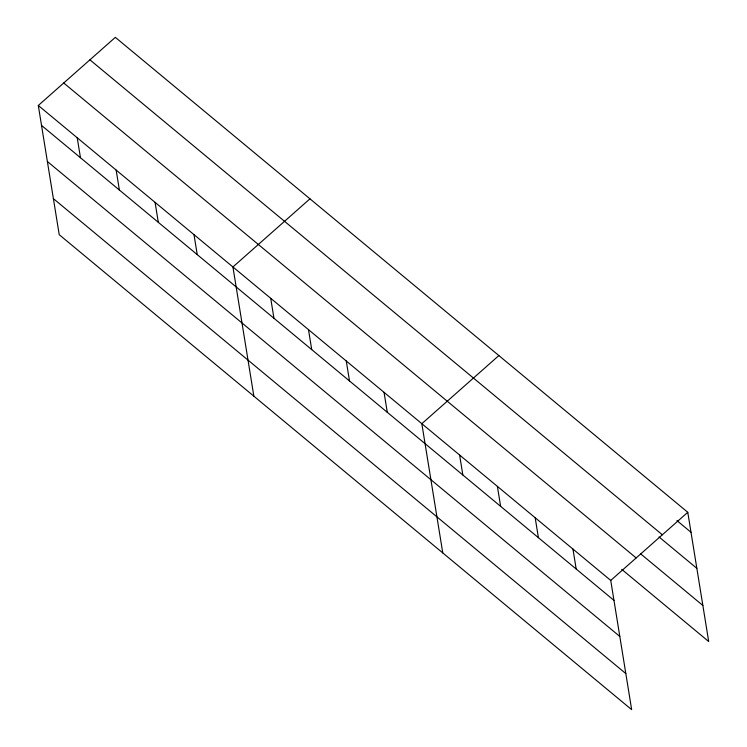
<?xml version="1.0" encoding="UTF-8"?>
<svg xmlns="http://www.w3.org/2000/svg" width="747" height="747" viewBox="0 0 747 747"><rect width="100%" height="100%" fill="white"/><g stroke="black" fill="none" stroke-linecap="round" stroke-linejoin="round"><path stroke-width="1.12" d="M38.302 105.476L610.738 580.428L631.663 709.65L59.228 234.698L38.302 105.476L115.337 37.35L687.772 512.302L708.698 641.524L621.719 569.354M309.958 198.833L232.924 266.959L253.859 396.181M498.865 355.572L421.831 423.689L442.766 552.92M610.738 580.428L687.772 512.302M676.941 520.594L691.003 532.266M89.911 59.835L662.346 534.787M659.059 536.972L696.839 568.318M640.478 553.714L702.862 605.472M63.719 82.992L636.155 557.944M41.533 125.431L613.969 600.383M47.369 161.492L619.805 636.444M53.392 198.637L625.827 673.589M572.958 549.082L576.189 569.037M535.179 517.736L538.41 537.691M497.39 486.381L500.63 506.345M459.61 455.035L462.841 474.999M384.051 392.343L387.282 412.307M346.272 360.997L349.503 380.961M308.492 329.651L311.723 349.615M270.713 298.305L273.944 318.259M194.005 234.661L197.236 254.624M155.077 202.362L158.308 222.326M116.149 170.064L119.38 190.027M77.221 137.775L80.461 157.729"/></g></svg>
